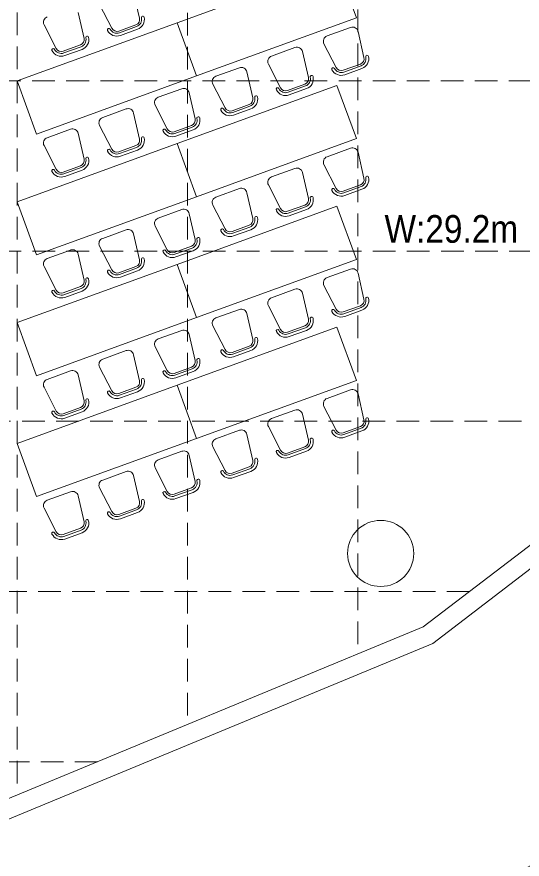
# Model space of a CAD drawing. Units: millimetres, scale not verified. Extents: x -36057 to 20255, y -22762 to 18611.
# Drawn here: x -8123 to -2781, y -13458 to -4541 of the extents above; entities that cross this region are included whole.
import ezdxf
from ezdxf.enums import TextEntityAlignment as Align

# ---------------------------------------------------------------- set-up
doc = ezdxf.new("R2010")
doc.units = ezdxf.units.MM
doc.header["$LTSCALE"] = 200
doc.linetypes.add('DASHED1', pattern=[1.8, 1.2, -0.6])
for name, color, linetype, lineweight in [('1-0_121', 7, 'Continuous', 9), ('1-2_130', 7, 'Continuous', 9), ('1-E', 7, 'Continuous', 9), ('1-F', 7, 'Continuous', 9)]:
    doc.layers.add(name, color=color, linetype=linetype, lineweight=lineweight)
doc.styles.add('HGｺﾞｼｯｸE', font='')
doc.styles.get('HGｺﾞｼｯｸE').set_extended_font_data('HGｺﾞｼｯｸE')

msp = doc.modelspace()

# ---------------------------------------------------------------- linework, layer by layer
at = {"layer": '1-0_121'}
for p, q in [((-3826.7, -11000.2), (-2310.9, -9837.1)), ((-3725.8, -11174.9), (-2189.1, -9995.8)), ((-9204.8, -13227.9), (-3826.7, -11000.2)), ((-9152.6, -13422.8), (-3725.8, -11174.9))]:
    msp.add_line(p, q, dxfattribs=at)
msp.add_circle((-4276.2, -10221.5), 350, dxfattribs=at)
for radius, start, end in [(25050, 228.71002, 315.80057), (25200, 228.8225, 315.7958), (25100, 228.70696, 315.79897)]:
    msp.add_arc((-14976.2, 8311.4), radius, start, end, dxfattribs=at)
at = {"layer": '1-2_130'}
for p, q in [((-6826, -4554.9), (-6888.8, -4279.8)), ((-7120.2, -4662), (-7248.9, -4410.9)), ((-7413.3, -4768.7), (-7476.2, -4493.6)), ((-7707.5, -4875.8), (-7836.2, -4624.6)), ((-6863.9, -4624.7), (-7046.3, -4691)), ((-6224.6, -5166.7), (-6429.8, -4602.9)), ((-6224.6, -5166.7), (-6429.8, -4602.9)), ((-4533.1, -4551.1), (-6224.6, -5166.7)), ((-6857.1, -4643.5), (-7039.5, -4709.8)), ((-6846.8, -4671.6), (-7029.2, -4738)), ((-4843.3, -4742.8), (-4595.1, -4652.5)), ((-4453.2, -4970.6), (-4516.1, -4695.5)), ((-7451.2, -4838.4), (-7633.6, -4904.8)), ((-7444.4, -4857.2), (-7626.8, -4923.6)), ((-7434.1, -4885.4), (-7616.5, -4951.8)), ((-5430.6, -4956.6), (-5182.4, -4866.3)), ((-4747.5, -5077.7), (-4876.2, -4826.6)), ((-5040.6, -5184.4), (-5103.4, -4909.3)), ((-6017.9, -5170.3), (-5769.7, -5080)), ((-5334.8, -5291.5), (-5463.5, -5040.3)), ((-4673.6, -5106.7), (-4491.2, -5040.3)), ((-4666.7, -5125.5), (-4484.4, -5059.1)), ((-7916, -5782.4), (-6224.6, -5166.7)), ((-5627.9, -5398.1), (-5690.7, -5123)), ((-4656.5, -5153.7), (-4474.1, -5087.3)), ((-5922.1, -5505.2), (-6050.8, -5254.1)), ((-5260.9, -5320.5), (-5078.5, -5254.1)), ((-6380.5, -5302.3), (-6628.7, -5392.7)), ((-6238.7, -5620.4), (-6301.5, -5345.4)), ((-5254, -5339.3), (-5071.7, -5272.9)), ((-5243.8, -5367.5), (-5061.4, -5301.1)), ((-6967.9, -5516.1), (-7216, -5606.4)), ((-6532.9, -5727.5), (-6661.6, -5476.4)), ((-5848.2, -5534.2), (-5665.8, -5467.9)), ((-5841.4, -5553), (-5659, -5486.7)), ((-5831.1, -5581.2), (-5648.7, -5514.9)), ((-6826, -5834.2), (-6888.8, -5559.1)), ((-7120.2, -5941.3), (-7248.9, -5690.2)), ((-6276.6, -5690.2), (-6459, -5756.6)), ((-7555.2, -5729.9), (-7803.3, -5820.2)), ((-7413.3, -6048), (-7476.2, -5772.9)), ((-6269.8, -5709), (-6452.2, -5775.4)), ((-6259.5, -5737.2), (-6441.9, -5803.5)), ((-8121.2, -6497.8), (-6429.8, -5882.2)), ((-6224.6, -6446), (-6429.8, -5882.2)), ((-6224.6, -6446), (-6429.8, -5882.2)), ((-4533.1, -5830.4), (-6224.6, -6446)), ((-7707.5, -6155.1), (-7836.2, -5903.9)), ((-6863.9, -5903.9), (-7046.3, -5970.3)), ((-6857.1, -5922.7), (-7039.5, -5989.1)), ((-6846.8, -5950.9), (-7029.2, -6017.3)), ((-4843.3, -6022.1), (-4595.1, -5931.8)), ((-4453.2, -6249.9), (-4516.1, -5974.8)), ((-7451.2, -6117.7), (-7633.6, -6184.1)), ((-7444.4, -6136.5), (-7626.8, -6202.9)), ((-5430.6, -6235.9), (-5182.4, -6145.6)), ((-4747.5, -6357), (-4876.2, -6105.8)), ((-7434.1, -6164.7), (-7616.5, -6231.1)), ((-5040.6, -6463.7), (-5103.4, -6188.6)), ((-5334.8, -6570.8), (-5463.5, -6319.6)), ((-4673.6, -6386), (-4491.2, -6319.6)), ((-6017.9, -6449.6), (-5769.7, -6359.3)), ((-5627.9, -6677.4), (-5690.7, -6402.3)), ((-4666.7, -6404.8), (-4484.4, -6338.4)), ((-4656.5, -6433), (-4474.1, -6366.6)), ((-7916, -7061.7), (-8121.2, -6497.8)), ((-7916, -7061.7), (-6224.6, -6446)), ((-6380.5, -6581.6), (-6628.7, -6671.9)), ((-5922.1, -6784.5), (-6050.8, -6533.4)), ((-5260.9, -6599.8), (-5078.5, -6533.4)), ((-5254, -6618.6), (-5071.7, -6552.2)), ((-5243.8, -6646.8), (-5061.4, -6580.4)), ((-6238.7, -6899.7), (-6301.5, -6624.6)), ((-6532.9, -7006.8), (-6661.6, -6755.7)), ((-5848.2, -6813.5), (-5665.8, -6747.2)), ((-5841.4, -6832.3), (-5659, -6766)), ((-6967.9, -6795.4), (-7216, -6885.7)), ((-6826, -7113.5), (-6888.8, -6838.4)), ((-5831.1, -6860.5), (-5648.7, -6794.2)), ((-7555.2, -7009.2), (-7803.3, -7099.5)), ((-7120.2, -7220.6), (-7248.9, -6969.4)), ((-6276.6, -6969.5), (-6459, -7035.9)), ((-6269.8, -6988.3), (-6452.2, -7054.6)), ((-6259.5, -7016.5), (-6441.9, -7082.8)), ((-7413.3, -7327.3), (-7476.2, -7052.2)), ((-4533.1, -7109.7), (-6224.6, -7725.3)), ((-8121.2, -7777.1), (-6429.8, -7161.5)), ((-7707.5, -7434.4), (-7836.2, -7183.2)), ((-6863.9, -7183.2), (-7046.3, -7249.6)), ((-6857.1, -7202), (-7039.5, -7268.4)), ((-6224.6, -7725.3), (-6429.8, -7161.5)), ((-6224.6, -7725.3), (-6429.8, -7161.5)), ((-4843.3, -7301.4), (-4595.1, -7211.1)), ((-6846.8, -7230.2), (-7029.2, -7296.6)), ((-4453.2, -7529.2), (-4516.1, -7254.1)), ((-7451.2, -7397), (-7633.6, -7463.4)), ((-4747.5, -7636.3), (-4876.2, -7385.1)), ((-7444.4, -7415.8), (-7626.8, -7482.2)), ((-7434.1, -7444), (-7616.5, -7510.4)), ((-5430.6, -7515.2), (-5182.4, -7424.8)), ((-5040.6, -7742.9), (-5103.4, -7467.9)), ((-6017.9, -7728.9), (-5769.7, -7638.6)), ((-5334.8, -7850), (-5463.5, -7598.9)), ((-4673.6, -7665.3), (-4491.2, -7598.9)), ((-4666.7, -7684.1), (-4484.4, -7617.7)), ((-4656.5, -7712.3), (-4474.1, -7645.9)), ((-7916, -8341), (-6224.6, -7725.3)), ((-5627.9, -7956.7), (-5690.7, -7681.6)), ((-7916, -8341), (-8121.2, -7777.1)), ((-5922.1, -8063.8), (-6050.8, -7812.7)), ((-5260.9, -7879.1), (-5078.5, -7812.7)), ((-5254, -7897.9), (-5071.7, -7831.5)), ((-6380.5, -7860.9), (-6628.7, -7951.2)), ((-6238.7, -8179), (-6301.5, -7903.9)), ((-5243.8, -7926.1), (-5061.4, -7859.7)), ((-6967.9, -8074.7), (-7216, -8165)), ((-6532.9, -8286.1), (-6661.6, -8035)), ((-5848.2, -8092.8), (-5665.8, -8026.5)), ((-5841.4, -8111.6), (-5659, -8045.3)), ((-5831.1, -8139.8), (-5648.7, -8073.4)), ((-6826, -8392.8), (-6888.8, -8117.7)), ((-7555.2, -8288.4), (-7803.3, -8378.8)), ((-7120.2, -8499.9), (-7248.9, -8248.7)), ((-6276.6, -8248.8), (-6459, -8315.1)), ((-6269.8, -8267.6), (-6452.2, -8333.9)), ((-7413.3, -8606.5), (-7476.2, -8331.5)), ((-6259.5, -8295.8), (-6441.9, -8362.1)), ((-8121.2, -9056.4), (-6429.8, -8440.8)), ((-7707.5, -8713.6), (-7836.2, -8462.5)), ((-6863.9, -8462.5), (-7046.3, -8528.9)), ((-6224.6, -9004.6), (-6429.8, -8440.8)), ((-6224.6, -9004.6), (-6429.8, -8440.8)), ((-4533.1, -8389), (-6224.6, -9004.6)), ((-6857.1, -8481.3), (-7039.5, -8547.7)), ((-6846.8, -8509.5), (-7029.2, -8575.9)), ((-4843.3, -8580.7), (-4595.1, -8490.4)), ((-4453.2, -8808.5), (-4516.1, -8533.4)), ((-7451.2, -8676.3), (-7633.6, -8742.7)), ((-7444.4, -8695.1), (-7626.8, -8761.5)), ((-7434.1, -8723.3), (-7616.5, -8789.7)), ((-5430.6, -8794.5), (-5182.4, -8704.1)), ((-4747.5, -8915.6), (-4876.2, -8664.4)), ((-5040.6, -9022.2), (-5103.4, -8747.2)), ((-5334.8, -9129.3), (-5463.5, -8878.2)), ((-4673.6, -8944.6), (-4491.2, -8878.2)), ((-4666.7, -8963.4), (-4484.4, -8897)), ((-7916, -9620.2), (-6224.6, -9004.6)), ((-6017.9, -9008.2), (-5769.7, -8917.9)), ((-5627.9, -9236), (-5690.7, -8960.9)), ((-4656.5, -8991.6), (-4474.1, -8925.2)), ((-7916, -9620.2), (-8121.2, -9056.4)), ((-5922.1, -9343.1), (-6050.8, -9092)), ((-5260.9, -9158.4), (-5078.5, -9092)), ((-6380.5, -9140.2), (-6628.7, -9230.5)), ((-6238.7, -9458.3), (-6301.5, -9183.2)), ((-5254, -9177.2), (-5071.7, -9110.8)), ((-5243.8, -9205.3), (-5061.4, -9139)), ((-6967.9, -9354), (-7216, -9444.3)), ((-6532.9, -9565.4), (-6661.6, -9314.3)), ((-5848.2, -9372.1), (-5665.8, -9305.7)), ((-5841.4, -9390.9), (-5659, -9324.5)), ((-5831.1, -9419.1), (-5648.7, -9352.7)), ((-6826, -9672.1), (-6888.8, -9397)), ((-7120.2, -9779.2), (-7248.9, -9528)), ((-6276.6, -9528.1), (-6459, -9594.4)), ((-7555.2, -9567.7), (-7803.3, -9658.1)), ((-7413.3, -9885.8), (-7476.2, -9610.8)), ((-6269.8, -9546.9), (-6452.2, -9613.2)), ((-6259.5, -9575.1), (-6441.9, -9641.4)), ((-7707.5, -9992.9), (-7836.2, -9741.8)), ((-6863.9, -9741.8), (-7046.3, -9808.2)), ((-6857.1, -9760.6), (-7039.5, -9827)), ((-6846.8, -9788.8), (-7029.2, -9855.2)), ((-7451.2, -9955.6), (-7633.6, -10022)), ((-7444.4, -9974.4), (-7626.8, -10040.8)), ((-7434.1, -10002.6), (-7616.5, -10068.9))]:
    msp.add_line(p, q, dxfattribs=at)
for points in [[(-4533.1, -4551.1), (-4738.3, -3987.3), (-6429.8, -4602.9)], [(-7916, -5782.4), (-8121.2, -5218.6), (-6429.8, -4602.9)], [(-4533.1, -5830.4), (-4738.3, -5266.6), (-6429.8, -5882.2)], [(-4533.1, -7109.7), (-4738.3, -6545.9), (-6429.8, -7161.5)], [(-4533.1, -8389), (-4738.3, -7825.2), (-6429.8, -8440.8)]]:
    msp.add_lwpolyline(points, dxfattribs=at)
for centre, radius, start, end in [((-7782.8, -4597.3), 60, 110, 207.12502), ((-6884.5, -4568.3), 110, 290, 12.87527), ((-6791.8, -4547.1), 15, 12.87556, 192.87556), ((-6884.5, -4568.3), 60, 290, 12.87527), ((-6884.5, -4568.3), 80, 290, 12.87527), ((-7151.4, -4678), 15, 27.12444, 207.12444), ((-7066.8, -4634.6), 110, 207.12473, 290), ((-7066.8, -4634.6), 80, 207.12473, 290), ((-7066.8, -4634.6), 60, 207.12473, 290), ((-4574.6, -4708.9), 60, 12.87498, 110), ((-7471.8, -4782), 60, 290, 12.87527), ((-7471.8, -4782), 80, 290, 12.87527), ((-7471.8, -4782), 110, 290, 12.87527), ((-7379.2, -4760.9), 15, 12.87556, 192.87556), ((-4822.8, -4799.2), 60, 110, 207.12502), ((-7738.7, -4891.7), 15, 27.12444, 207.12444), ((-7654.1, -4848.4), 110, 207.12473, 290), ((-7654.1, -4848.4), 80, 207.12473, 290), ((-7654.1, -4848.4), 60, 207.12473, 290), ((-5161.9, -4922.6), 60, 12.87498, 110), ((-5410.1, -5013), 60, 110, 207.12502), ((-4511.7, -4984), 60, 290, 12.87527), ((-4511.7, -4984), 80, 290, 12.87527), ((-4511.7, -4984), 110, 290, 12.87527), ((-4419.1, -4962.8), 15, 12.87556, 192.87556), ((-5749.2, -5136.4), 60, 12.87498, 110), ((-4778.6, -5093.7), 15, 27.12444, 207.12444), ((-4694.1, -5050.3), 60, 207.12473, 290), ((-5997.4, -5226.7), 60, 110, 207.12502), ((-5006.4, -5176.6), 15, 12.87556, 192.87556), ((-4694.1, -5050.3), 110, 207.12473, 290), ((-4694.1, -5050.3), 80, 207.12473, 290), ((-5099, -5197.7), 60, 290, 12.87527), ((-5099, -5197.7), 80, 290, 12.87527), ((-5099, -5197.7), 110, 290, 12.87527), ((-6360, -5358.7), 60, 12.87498, 110), ((-5366, -5307.4), 15, 27.12444, 207.12444), ((-5281.4, -5264.1), 110, 207.12473, 290), ((-5281.4, -5264.1), 80, 207.12473, 290), ((-5281.4, -5264.1), 60, 207.12473, 290), ((-6608.2, -5449), 60, 110, 207.12502), ((-5686.4, -5411.5), 60, 290, 12.87527), ((-5686.4, -5411.5), 80, 290, 12.87527), ((-5686.4, -5411.5), 110, 290, 12.87527), ((-5593.7, -5390.3), 15, 12.87556, 192.87556), ((-6947.3, -5572.5), 60, 12.87498, 110), ((-5953.3, -5521.2), 15, 27.12444, 207.12444), ((-5868.7, -5477.9), 110, 207.12473, 290), ((-5868.7, -5477.9), 80, 207.12473, 290), ((-5868.7, -5477.9), 60, 207.12473, 290), ((-7195.5, -5662.8), 60, 110, 207.12502), ((-6297.2, -5633.8), 80, 290, 12.87527), ((-6297.2, -5633.8), 110, 290, 12.87527), ((-6204.5, -5612.6), 15, 12.87556, 192.87556), ((-6297.2, -5633.8), 60, 290, 12.87527), ((-7534.6, -5786.2), 60, 12.87498, 110), ((-6564.1, -5743.5), 15, 27.12444, 207.12444), ((-6479.5, -5700.2), 110, 207.12473, 290), ((-6479.5, -5700.2), 80, 207.12473, 290), ((-6479.5, -5700.2), 60, 207.12473, 290), ((-7782.8, -5876.6), 60, 110, 207.12502), ((-6884.5, -5847.6), 60, 290, 12.87527), ((-6884.5, -5847.6), 80, 290, 12.87527), ((-6884.5, -5847.6), 110, 290, 12.87527), ((-6791.8, -5826.4), 15, 12.87556, 192.87556), ((-7151.4, -5957.3), 15, 27.12444, 207.12444), ((-7066.8, -5913.9), 110, 207.12473, 290), ((-7066.8, -5913.9), 80, 207.12473, 290), ((-7066.8, -5913.9), 60, 207.12473, 290), ((-4574.6, -5988.2), 60, 12.87498, 110), ((-7471.8, -6061.3), 60, 290, 12.87527), ((-7471.8, -6061.3), 80, 290, 12.87527), ((-7471.8, -6061.3), 110, 290, 12.87527), ((-7379.2, -6040.2), 15, 12.87556, 192.87556), ((-4822.8, -6078.5), 60, 110, 207.12502), ((-5161.9, -6201.9), 60, 12.87498, 110), ((-7738.7, -6171), 15, 27.12444, 207.12444), ((-7654.1, -6127.7), 110, 207.12473, 290), ((-7654.1, -6127.7), 80, 207.12473, 290), ((-7654.1, -6127.7), 60, 207.12473, 290), ((-5410.1, -6292.3), 60, 110, 207.12502), ((-4511.7, -6263.3), 110, 290, 12.87527), ((-4419.1, -6242.1), 15, 12.87556, 192.87556), ((-4511.7, -6263.3), 60, 290, 12.87527), ((-4511.7, -6263.3), 80, 290, 12.87527), ((-5749.2, -6415.7), 60, 12.87498, 110), ((-4778.6, -6373), 15, 27.12444, 207.12444), ((-4694.1, -6329.6), 110, 207.12473, 290), ((-4694.1, -6329.6), 80, 207.12473, 290), ((-4694.1, -6329.6), 60, 207.12473, 290), ((-5997.4, -6506), 60, 110, 207.12502), ((-5099, -6477), 60, 290, 12.87527), ((-5099, -6477), 80, 290, 12.87527), ((-5099, -6477), 110, 290, 12.87527), ((-5006.4, -6455.9), 15, 12.87556, 192.87556), ((-6360, -6638), 60, 12.87498, 110), ((-5366, -6586.7), 15, 27.12444, 207.12444), ((-5281.4, -6543.4), 110, 207.12473, 290), ((-5281.4, -6543.4), 80, 207.12473, 290), ((-5281.4, -6543.4), 60, 207.12473, 290), ((-6608.2, -6728.3), 60, 110, 207.12502), ((-5686.4, -6690.8), 60, 290, 12.87527), ((-5686.4, -6690.8), 80, 290, 12.87527), ((-5686.4, -6690.8), 110, 290, 12.87527), ((-5593.7, -6669.6), 15, 12.87556, 192.87556), ((-6947.3, -6851.8), 60, 12.87498, 110), ((-5953.3, -6800.5), 15, 27.12444, 207.12444), ((-5868.7, -6757.2), 110, 207.12473, 290), ((-5868.7, -6757.2), 80, 207.12473, 290), ((-5868.7, -6757.2), 60, 207.12473, 290), ((-7195.5, -6942.1), 60, 110, 207.12502), ((-6297.2, -6913.1), 60, 290, 12.87527), ((-6297.2, -6913.1), 80, 290, 12.87527), ((-6297.2, -6913.1), 110, 290, 12.87527), ((-6204.5, -6891.9), 15, 12.87556, 192.87556), ((-7534.6, -7065.5), 60, 12.87498, 110), ((-6564.1, -7022.8), 15, 27.12444, 207.12444), ((-6479.5, -6979.5), 110, 207.12473, 290), ((-6479.5, -6979.5), 80, 207.12473, 290), ((-6479.5, -6979.5), 60, 207.12473, 290), ((-7782.8, -7155.9), 60, 110, 207.12502), ((-6884.5, -7126.9), 60, 290, 12.87527), ((-6884.5, -7126.9), 80, 290, 12.87527), ((-6884.5, -7126.9), 110, 290, 12.87527), ((-6791.8, -7105.7), 15, 12.87556, 192.87556), ((-7151.4, -7236.6), 15, 27.12444, 207.12444), ((-7066.8, -7193.2), 60, 207.12473, 290), ((-4574.6, -7267.5), 60, 12.87498, 110), ((-7379.2, -7319.5), 15, 12.87556, 192.87556), ((-7066.8, -7193.2), 110, 207.12473, 290), ((-7066.8, -7193.2), 80, 207.12473, 290), ((-4822.8, -7357.8), 60, 110, 207.12502), ((-7471.8, -7340.6), 60, 290, 12.87527), ((-7471.8, -7340.6), 80, 290, 12.87527), ((-7471.8, -7340.6), 110, 290, 12.87527), ((-7738.7, -7450.3), 15, 27.12444, 207.12444), ((-7654.1, -7407), 110, 207.12473, 290), ((-7654.1, -7407), 80, 207.12473, 290), ((-7654.1, -7407), 60, 207.12473, 290), ((-5161.9, -7481.2), 60, 12.87498, 110), ((-5410.1, -7571.5), 60, 110, 207.12502), ((-4511.7, -7542.6), 60, 290, 12.87527), ((-4511.7, -7542.6), 80, 290, 12.87527), ((-4511.7, -7542.6), 110, 290, 12.87527), ((-4419.1, -7521.4), 15, 12.87556, 192.87556), ((-5749.2, -7695), 60, 12.87498, 110), ((-4778.6, -7652.2), 15, 27.12444, 207.12444), ((-4694.1, -7608.9), 110, 207.12473, 290), ((-4694.1, -7608.9), 80, 207.12473, 290), ((-4694.1, -7608.9), 60, 207.12473, 290), ((-5997.4, -7785.3), 60, 110, 207.12502), ((-5099, -7756.3), 60, 290, 12.87527), ((-5099, -7756.3), 80, 290, 12.87527), ((-5099, -7756.3), 110, 290, 12.87527), ((-5006.4, -7735.1), 15, 12.87556, 192.87556), ((-6360, -7917.3), 60, 12.87498, 110), ((-5593.7, -7948.9), 15, 12.87556, 192.87556), ((-5366, -7866), 15, 27.12444, 207.12444), ((-5281.4, -7822.7), 110, 207.12473, 290), ((-5281.4, -7822.7), 80, 207.12473, 290), ((-5281.4, -7822.7), 60, 207.12473, 290), ((-6608.2, -8007.6), 60, 110, 207.12502), ((-5686.4, -7970.1), 60, 290, 12.87527), ((-5686.4, -7970.1), 80, 290, 12.87527), ((-5686.4, -7970.1), 110, 290, 12.87527), ((-6947.3, -8131.1), 60, 12.87498, 110), ((-5953.3, -8079.8), 15, 27.12444, 207.12444), ((-5868.7, -8036.4), 110, 207.12473, 290), ((-5868.7, -8036.4), 80, 207.12473, 290), ((-5868.7, -8036.4), 60, 207.12473, 290), ((-7195.5, -8221.4), 60, 110, 207.12502), ((-6297.2, -8192.4), 60, 290, 12.87527), ((-6297.2, -8192.4), 80, 290, 12.87527), ((-6297.2, -8192.4), 110, 290, 12.87527), ((-6204.5, -8171.2), 15, 12.87556, 192.87556), ((-7534.6, -8344.8), 60, 12.87498, 110), ((-6564.1, -8302.1), 15, 27.12444, 207.12444), ((-6479.5, -8258.8), 60, 207.12473, 290), ((-7782.8, -8435.1), 60, 110, 207.12502), ((-6884.5, -8406.2), 110, 290, 12.87527), ((-6791.8, -8385), 15, 12.87556, 192.87556), ((-6479.5, -8258.8), 110, 207.12473, 290), ((-6479.5, -8258.8), 80, 207.12473, 290), ((-6884.5, -8406.2), 60, 290, 12.87527), ((-6884.5, -8406.2), 80, 290, 12.87527), ((-7151.4, -8515.8), 15, 27.12444, 207.12444), ((-7066.8, -8472.5), 110, 207.12473, 290), ((-7066.8, -8472.5), 80, 207.12473, 290), ((-7066.8, -8472.5), 60, 207.12473, 290), ((-4574.6, -8546.8), 60, 12.87498, 110), ((-7471.8, -8619.9), 60, 290, 12.87527), ((-7471.8, -8619.9), 80, 290, 12.87527), ((-7471.8, -8619.9), 110, 290, 12.87527), ((-7379.2, -8598.7), 15, 12.87556, 192.87556), ((-4822.8, -8637.1), 60, 110, 207.12502), ((-7738.7, -8729.6), 15, 27.12444, 207.12444), ((-7654.1, -8686.3), 110, 207.12473, 290), ((-7654.1, -8686.3), 80, 207.12473, 290), ((-7654.1, -8686.3), 60, 207.12473, 290), ((-5161.9, -8760.5), 60, 12.87498, 110), ((-5410.1, -8850.8), 60, 110, 207.12502), ((-4511.7, -8821.8), 60, 290, 12.87527), ((-4511.7, -8821.8), 80, 290, 12.87527), ((-4511.7, -8821.8), 110, 290, 12.87527), ((-4419.1, -8800.7), 15, 12.87556, 192.87556), ((-5749.2, -8974.3), 60, 12.87498, 110), ((-4778.6, -8931.5), 15, 27.12444, 207.12444), ((-4694.1, -8888.2), 60, 207.12473, 290), ((-5006.4, -9014.4), 15, 12.87556, 192.87556), ((-4694.1, -8888.2), 110, 207.12473, 290), ((-4694.1, -8888.2), 80, 207.12473, 290), ((-5997.4, -9064.6), 60, 110, 207.12502), ((-5099, -9035.6), 60, 290, 12.87527), ((-5099, -9035.6), 80, 290, 12.87527), ((-5099, -9035.6), 110, 290, 12.87527), ((-6360, -9196.6), 60, 12.87498, 110), ((-5366, -9145.3), 15, 27.12444, 207.12444), ((-5281.4, -9102), 110, 207.12473, 290), ((-5281.4, -9102), 80, 207.12473, 290), ((-5281.4, -9102), 60, 207.12473, 290), ((-6608.2, -9286.9), 60, 110, 207.12502), ((-5686.4, -9249.4), 60, 290, 12.87527), ((-5686.4, -9249.4), 80, 290, 12.87527), ((-5686.4, -9249.4), 110, 290, 12.87527), ((-5593.7, -9228.2), 15, 12.87556, 192.87556), ((-6947.3, -9410.4), 60, 12.87498, 110), ((-5953.3, -9359.1), 15, 27.12444, 207.12444), ((-5868.7, -9315.7), 80, 207.12473, 290), ((-5868.7, -9315.7), 60, 207.12473, 290), ((-7195.5, -9500.7), 60, 110, 207.12502), ((-6297.2, -9471.7), 110, 290, 12.87527), ((-6204.5, -9450.5), 15, 12.87556, 192.87556), ((-5868.7, -9315.7), 110, 207.12473, 290), ((-6297.2, -9471.7), 60, 290, 12.87527), ((-6297.2, -9471.7), 80, 290, 12.87527), ((-7534.6, -9624.1), 60, 12.87498, 110), ((-6564.1, -9581.4), 15, 27.12444, 207.12444), ((-6479.5, -9538.1), 110, 207.12473, 290), ((-6479.5, -9538.1), 80, 207.12473, 290), ((-6479.5, -9538.1), 60, 207.12473, 290), ((-7782.8, -9714.4), 60, 110, 207.12502), ((-6884.5, -9685.4), 60, 290, 12.87527), ((-6884.5, -9685.4), 80, 290, 12.87527), ((-6884.5, -9685.4), 110, 290, 12.87527), ((-6791.8, -9664.3), 15, 12.87556, 192.87556), ((-7151.4, -9795.1), 15, 27.12444, 207.12444), ((-7066.8, -9751.8), 110, 207.12473, 290), ((-7066.8, -9751.8), 80, 207.12473, 290), ((-7066.8, -9751.8), 60, 207.12473, 290), ((-7471.8, -9899.2), 60, 290, 12.87527), ((-7471.8, -9899.2), 80, 290, 12.87527), ((-7471.8, -9899.2), 110, 290, 12.87527), ((-7379.2, -9878), 15, 12.87556, 192.87556), ((-7738.7, -10008.9), 15, 27.12444, 207.12444), ((-7654.1, -9965.6), 110, 207.12473, 290), ((-7654.1, -9965.6), 80, 207.12473, 290), ((-7654.1, -9965.6), 60, 207.12473, 290)]:
    msp.add_arc(centre, radius, start, end, dxfattribs=at)
at = {"layer": '1-F', "color": 4, "linetype": 'DASHED1'}
for p, q in [((-8121.2, 183.6), (-8121.2, -12779.1)), ((-4516.9, -1582.2), (-4516.9, -11286.1)), ((-6319.1, -1618.6), (-6319.1, -12032.6)), ((-880.6, -5218.6), (-27940.5, -5218.6)), ((921.5, -7020.7), (-29742.6, -7020.7)), ((-989, -8822.8), (-28963.4, -8822.8)), ((-3337.6, -10625), (-26614.8, -10625)), ((-7271.5, -12427.1), (-23362.9, -12427.1))]:
    msp.add_line(p, q, dxfattribs=at)

# ---------------------------------------------------------------- texts
at = {"layer": '1-E', "style": 'HGｺﾞｼｯｸE', "width": 0.9}
msp.add_text('W:29.2m', height=293.3, dxfattribs=at).set_placement((-4235.6, -7020.7), align=Align.BOTTOM_LEFT)

doc.saveas('drawing.dxf')
